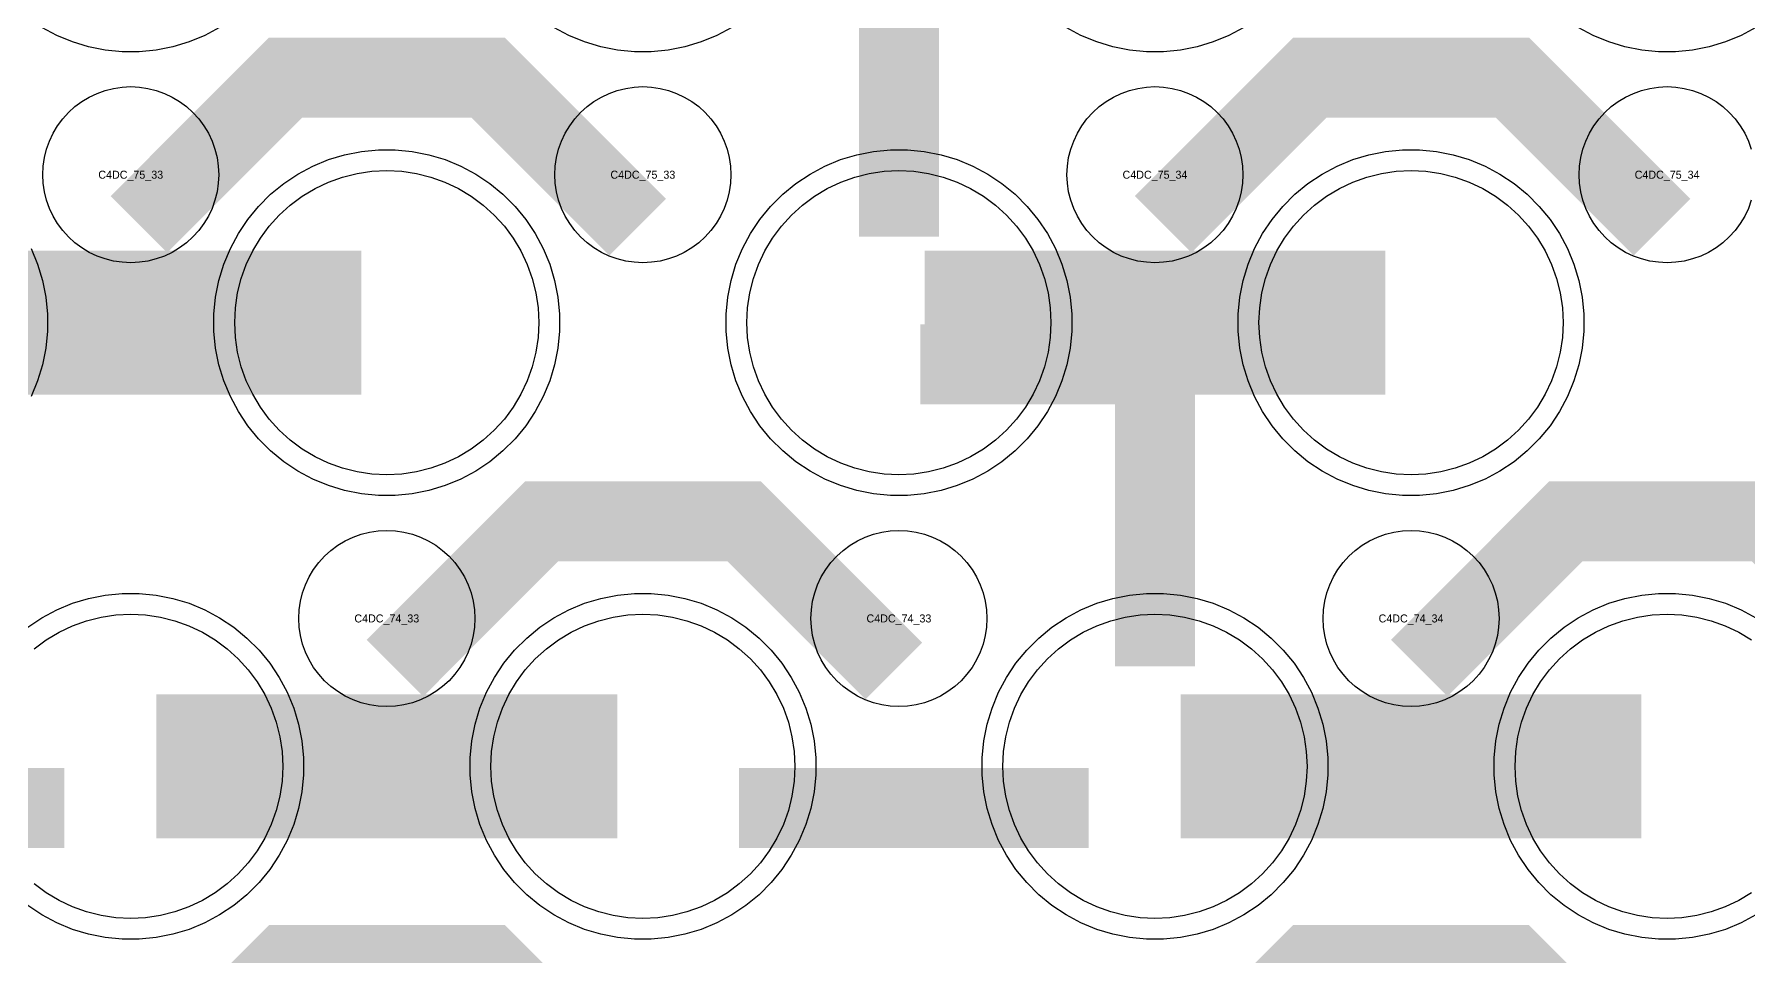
# Model space of a CAD drawing. Extents: x -11880 to 11880, y -14992 to 14992.
# Drawn here: x -1470 to -934, y -4645 to -4357 of the extents above; entities that cross this region are included whole.
import ezdxf
from ezdxf.enums import TextEntityAlignment as Align

# ---------------------------------------------------------------- set-up
doc = ezdxf.new("R2010")
doc.units = 0
doc.header["$MEASUREMENT"] = 0
for name, color, linetype in [('GDS_775_DT_237', 138, 'CONTINUOUS'), ('RDL1_FS', 34, 'CONTINUOUS'), ('RDL_BS', 160, 'CONTINUOUS')]:
    doc.layers.add(name, color=color, linetype=linetype)

msp = doc.modelspace()

# ---------------------------------------------------------------- linework, layer by layer
at = {"layer": 'RDL1_FS', "color": 240, "true_color": 0xed1f24}
msp.add_lwpolyline([(-1360, -4494.769), (-1364.657, -4494.54), (-1369.268, -4493.856), (-1373.791, -4492.724), (-1378.181, -4491.152), (-1382.395, -4489.16), (-1386.395, -4486.762), (-1390.14, -4483.984), (-1393.594, -4480.854), (-1396.724, -4477.4), (-1399.502, -4473.655), (-1401.9, -4469.655), (-1403.892, -4465.441), (-1405.464, -4461.051), (-1406.596, -4456.528), (-1407.28, -4451.917), (-1407.509, -4447.26), (-1407.28, -4442.603), (-1406.596, -4437.992), (-1405.464, -4433.469), (-1403.892, -4429.079), (-1401.9, -4424.865), (-1399.502, -4420.865), (-1396.724, -4417.12), (-1393.594, -4413.666), (-1390.14, -4410.536), (-1386.395, -4407.758), (-1382.395, -4405.36), (-1378.181, -4403.368), (-1373.791, -4401.796), (-1369.268, -4400.664), (-1364.657, -4399.98), (-1360, -4399.751), (-1355.343, -4399.98), (-1350.732, -4400.664), (-1346.209, -4401.796), (-1341.819, -4403.368), (-1337.605, -4405.36), (-1333.605, -4407.758), (-1329.86, -4410.536), (-1326.406, -4413.666), (-1323.276, -4417.12), (-1320.498, -4420.865), (-1318.1, -4424.865), (-1316.108, -4429.079), (-1314.536, -4433.469), (-1313.404, -4437.992), (-1312.72, -4442.603), (-1312.491, -4447.26), (-1312.72, -4451.917), (-1313.404, -4456.528), (-1314.536, -4461.051), (-1316.108, -4465.441), (-1318.1, -4469.655), (-1320.498, -4473.655), (-1323.276, -4477.4), (-1326.406, -4480.854), (-1329.86, -4483.984), (-1333.605, -4486.762), (-1337.605, -4489.16), (-1341.819, -4491.152), (-1346.209, -4492.724), (-1350.732, -4493.856), (-1355.343, -4494.54)], close=True, dxfattribs=at)
at = {"layer": 'RDL1_FS'}
for points in [[(-1200, -4494.769), (-1204.657, -4494.54), (-1209.268, -4493.856), (-1213.791, -4492.724), (-1218.181, -4491.152), (-1222.395, -4489.16), (-1226.395, -4486.762), (-1230.14, -4483.984), (-1233.594, -4480.854), (-1236.724, -4477.4), (-1239.502, -4473.655), (-1241.9, -4469.655), (-1243.892, -4465.441), (-1245.464, -4461.051), (-1246.596, -4456.528), (-1247.28, -4451.917), (-1247.509, -4447.26), (-1247.28, -4442.603), (-1246.596, -4437.992), (-1245.464, -4433.469), (-1243.892, -4429.079), (-1241.9, -4424.865), (-1239.502, -4420.865), (-1236.724, -4417.12), (-1233.594, -4413.666), (-1230.14, -4410.536), (-1226.395, -4407.758), (-1222.395, -4405.36), (-1218.181, -4403.368), (-1213.791, -4401.796), (-1209.268, -4400.664), (-1204.657, -4399.98), (-1200, -4399.751), (-1195.343, -4399.98), (-1190.732, -4400.664), (-1186.209, -4401.796), (-1181.819, -4403.368), (-1177.605, -4405.36), (-1173.605, -4407.758), (-1169.86, -4410.536), (-1166.406, -4413.666), (-1163.276, -4417.12), (-1160.498, -4420.865), (-1158.1, -4424.865), (-1156.108, -4429.079), (-1154.536, -4433.469), (-1153.404, -4437.992), (-1152.72, -4442.603), (-1152.491, -4447.26), (-1152.72, -4451.917), (-1153.404, -4456.528), (-1154.536, -4461.051), (-1156.108, -4465.441), (-1158.1, -4469.655), (-1160.498, -4473.655), (-1163.276, -4477.4), (-1166.406, -4480.854), (-1169.86, -4483.984), (-1173.605, -4486.762), (-1177.605, -4489.16), (-1181.819, -4491.152), (-1186.209, -4492.724), (-1190.732, -4493.856), (-1195.343, -4494.54)], [(-1040, -4494.769), (-1044.657, -4494.54), (-1049.268, -4493.856), (-1053.791, -4492.724), (-1058.181, -4491.152), (-1062.395, -4489.16), (-1066.395, -4486.762), (-1070.14, -4483.984), (-1073.594, -4480.854), (-1076.724, -4477.4), (-1079.502, -4473.655), (-1081.9, -4469.655), (-1083.892, -4465.441), (-1085.464, -4461.051), (-1086.596, -4456.528), (-1087.28, -4451.917), (-1087.509, -4447.26), (-1087.28, -4442.603), (-1086.596, -4437.992), (-1085.464, -4433.469), (-1083.892, -4429.079), (-1081.9, -4424.865), (-1079.502, -4420.865), (-1076.724, -4417.12), (-1073.594, -4413.666), (-1070.14, -4410.536), (-1066.395, -4407.758), (-1062.395, -4405.36), (-1058.181, -4403.368), (-1053.791, -4401.796), (-1049.268, -4400.664), (-1044.657, -4399.98), (-1040, -4399.751), (-1035.343, -4399.98), (-1030.732, -4400.664), (-1026.209, -4401.796), (-1021.819, -4403.368), (-1017.605, -4405.36), (-1013.605, -4407.758), (-1009.86, -4410.536), (-1006.406, -4413.666), (-1003.276, -4417.12), (-1000.498, -4420.865), (-998.1, -4424.865), (-996.108, -4429.079), (-994.536, -4433.469), (-993.404, -4437.992), (-992.72, -4442.603), (-992.491, -4447.26), (-992.72, -4451.917), (-993.404, -4456.528), (-994.536, -4461.051), (-996.108, -4465.441), (-998.1, -4469.655), (-1000.498, -4473.655), (-1003.276, -4477.4), (-1006.406, -4480.854), (-1009.86, -4483.984), (-1013.605, -4486.762), (-1017.605, -4489.16), (-1021.819, -4491.152), (-1026.209, -4492.724), (-1030.732, -4493.856), (-1035.343, -4494.54)], [(-1280, -4633.334), (-1284.657, -4633.105), (-1289.268, -4632.421), (-1293.791, -4631.289), (-1298.181, -4629.717), (-1302.395, -4627.725), (-1306.395, -4625.327), (-1310.14, -4622.549), (-1313.594, -4619.419), (-1316.724, -4615.965), (-1319.502, -4612.22), (-1321.9, -4608.22), (-1323.892, -4604.006), (-1325.464, -4599.616), (-1326.596, -4595.093), (-1327.28, -4590.482), (-1327.509, -4585.825), (-1327.28, -4581.168), (-1326.596, -4576.557), (-1325.464, -4572.034), (-1323.892, -4567.644), (-1321.9, -4563.43), (-1319.502, -4559.43), (-1316.724, -4555.685), (-1313.594, -4552.231), (-1310.14, -4549.101), (-1306.395, -4546.323), (-1302.395, -4543.925), (-1298.181, -4541.933), (-1293.791, -4540.361), (-1289.268, -4539.229), (-1284.657, -4538.545), (-1280, -4538.316), (-1275.343, -4538.545), (-1270.732, -4539.229), (-1266.209, -4540.361), (-1261.819, -4541.933), (-1257.605, -4543.925), (-1253.605, -4546.323), (-1249.86, -4549.101), (-1246.406, -4552.231), (-1243.276, -4555.685), (-1240.498, -4559.43), (-1238.1, -4563.43), (-1236.108, -4567.644), (-1234.536, -4572.034), (-1233.404, -4576.557), (-1232.72, -4581.168), (-1232.491, -4585.825), (-1232.72, -4590.482), (-1233.404, -4595.093), (-1234.536, -4599.616), (-1236.108, -4604.006), (-1238.1, -4608.22), (-1240.498, -4612.22), (-1243.276, -4615.965), (-1246.406, -4619.419), (-1249.86, -4622.549), (-1253.605, -4625.327), (-1257.605, -4627.725), (-1261.819, -4629.717), (-1266.209, -4631.289), (-1270.732, -4632.421), (-1275.343, -4633.105)], [(-1120, -4633.334), (-1124.657, -4633.105), (-1129.268, -4632.421), (-1133.791, -4631.289), (-1138.181, -4629.717), (-1142.395, -4627.725), (-1146.395, -4625.327), (-1150.14, -4622.549), (-1153.594, -4619.419), (-1156.724, -4615.965), (-1159.502, -4612.22), (-1161.9, -4608.22), (-1163.892, -4604.006), (-1165.464, -4599.616), (-1166.596, -4595.093), (-1167.28, -4590.482), (-1167.509, -4585.825), (-1167.28, -4581.168), (-1166.596, -4576.557), (-1165.464, -4572.034), (-1163.892, -4567.644), (-1161.9, -4563.43), (-1159.502, -4559.43), (-1156.724, -4555.685), (-1153.594, -4552.231), (-1150.14, -4549.101), (-1146.395, -4546.323), (-1142.395, -4543.925), (-1138.181, -4541.933), (-1133.791, -4540.361), (-1129.268, -4539.229), (-1124.657, -4538.545), (-1120, -4538.316), (-1115.343, -4538.545), (-1110.732, -4539.229), (-1106.209, -4540.361), (-1101.819, -4541.933), (-1097.605, -4543.925), (-1093.605, -4546.323), (-1089.86, -4549.101), (-1086.406, -4552.231), (-1083.276, -4555.685), (-1080.498, -4559.43), (-1078.1, -4563.43), (-1076.108, -4567.644), (-1074.536, -4572.034), (-1073.404, -4576.557), (-1072.72, -4581.168), (-1072.491, -4585.825), (-1072.72, -4590.482), (-1073.404, -4595.093), (-1074.536, -4599.616), (-1076.108, -4604.006), (-1078.1, -4608.22), (-1080.498, -4612.22), (-1083.276, -4615.965), (-1086.406, -4619.419), (-1089.86, -4622.549), (-1093.605, -4625.327), (-1097.605, -4627.725), (-1101.819, -4629.717), (-1106.209, -4631.289), (-1110.732, -4632.421), (-1115.343, -4633.105)]]:
    msp.add_lwpolyline(points, close=True, dxfattribs=at)
at = {"layer": 'RDL1_FS', "color": 240, "true_color": 0xed1f24}
for points in [[(-1511.998, -4447.26, 45, 45, 0), (-1439.998, -4447.26, 45, 45, 0)], [(-1439.998, -4447.26, 45, 45, 0), (-1367.998, -4447.26, 45, 45, 0)]]:
    msp.add_lwpolyline(points, format="xyseb", dxfattribs=at)
at = {"layer": 'RDL1_FS'}
for points in [[(-1191.998, -4447.26, 45, 45, 0), (-1119.998, -4447.26, 45, 45, 0)], [(-1119.998, -4447.26, 45, 45, 0), (-1047.998, -4447.26, 45, 45, 0)], [(-1431.998, -4585.825, 45, 45, 0), (-1359.998, -4585.825, 45, 45, 0)], [(-1359.998, -4585.825, 45, 45, 0), (-1287.998, -4585.825, 45, 45, 0)], [(-1111.998, -4585.825, 45, 45, 0), (-1039.998, -4585.825, 45, 45, 0)], [(-1039.998, -4585.825, 45, 45, 0), (-967.998, -4585.825, 45, 45, 0)]]:
    msp.add_lwpolyline(points, format="xyseb", dxfattribs=at)
for points in [[(-1470.14, -4549.101), (-1466.395, -4546.323), (-1462.395, -4543.925), (-1458.181, -4541.933), (-1453.791, -4540.361), (-1449.268, -4539.229), (-1444.657, -4538.545), (-1440, -4538.316), (-1435.343, -4538.545), (-1430.732, -4539.229), (-1426.209, -4540.361), (-1421.819, -4541.933), (-1417.605, -4543.925), (-1413.605, -4546.323), (-1409.86, -4549.101), (-1406.406, -4552.231), (-1403.276, -4555.685), (-1400.498, -4559.43), (-1398.1, -4563.43), (-1396.108, -4567.644), (-1394.536, -4572.034), (-1393.404, -4576.557), (-1392.72, -4581.168), (-1392.491, -4585.825), (-1392.72, -4590.482), (-1393.404, -4595.093), (-1394.536, -4599.616), (-1396.108, -4604.006), (-1398.1, -4608.22), (-1400.498, -4612.22), (-1403.276, -4615.965), (-1406.406, -4619.419), (-1409.86, -4622.549), (-1413.605, -4625.327), (-1417.605, -4627.725), (-1421.819, -4629.717), (-1426.209, -4631.289), (-1430.732, -4632.421), (-1435.343, -4633.105), (-1440, -4633.334), (-1444.657, -4633.105), (-1449.268, -4632.421), (-1453.791, -4631.289), (-1458.181, -4629.717), (-1462.395, -4627.725), (-1466.395, -4625.327), (-1470.14, -4622.549)], [(-933.605, -4625.327), (-937.605, -4627.725), (-941.819, -4629.717), (-946.209, -4631.289), (-950.732, -4632.421), (-955.343, -4633.105), (-960, -4633.334), (-964.657, -4633.105), (-969.268, -4632.421), (-973.791, -4631.289), (-978.181, -4629.717), (-982.395, -4627.725), (-986.395, -4625.327), (-990.14, -4622.549), (-993.594, -4619.419), (-996.724, -4615.965), (-999.502, -4612.22), (-1001.9, -4608.22), (-1003.892, -4604.006), (-1005.464, -4599.616), (-1006.596, -4595.093), (-1007.28, -4590.482), (-1007.509, -4585.825), (-1007.28, -4581.168), (-1006.596, -4576.557), (-1005.464, -4572.034), (-1003.892, -4567.644), (-1001.9, -4563.43), (-999.502, -4559.43), (-996.724, -4555.685), (-993.594, -4552.231), (-990.14, -4549.101), (-986.395, -4546.323), (-982.395, -4543.925), (-978.181, -4541.933), (-973.791, -4540.361), (-969.268, -4539.229), (-964.657, -4538.545), (-960, -4538.316), (-955.343, -4538.545), (-950.732, -4539.229), (-946.209, -4540.361), (-941.819, -4541.933), (-937.605, -4543.925), (-933.605, -4546.323)]]:
    msp.add_lwpolyline(points, dxfattribs=at)
at = {"layer": 'RDL_BS'}
for points in [[(-1200, -4420.472, 25, 25, 0), (-1200, -4313.695, 25, 25, 0)], [(-1200, -4344.164, 25, 25, 0), (-1200, -4389.784, 25, 25, 0)], [(-1437.438, -4416.574, 25, 25, 0), (-1391.623, -4370.759, 25, 25, 0), (-1358.07, -4370.759, 25, 25, 0)], [(-1281.599, -4417.473, 25, 25, 0), (-1328.313, -4370.759, 25, 25, 0), (-1358.071, -4370.759, 25, 25, 0)], [(-1117.438, -4416.574, 25, 25, 0), (-1071.623, -4370.759, 25, 25, 0), (-1038.07, -4370.759, 25, 25, 0)], [(-961.599, -4417.473, 25, 25, 0), (-1008.313, -4370.759, 25, 25, 0), (-1038.071, -4370.759, 25, 25, 0)], [(-1120, -4554.55, 25, 25, 0), (-1120, -4447.773, 25, 25, 0)], [(-1107.5, -4460.273, 25, 25, 0), (-1193.333, -4460.273, 25, 25, 0)], [(-1147.056, -4460.273, 25, 25, 0), (-1188.26, -4460.273, 25, 25, 0)], [(-1120, -4478.242, 25, 25, 0), (-1120, -4523.862, 25, 25, 0)], [(-1357.438, -4555.139, 25, 25, 0), (-1311.623, -4509.324, 25, 25, 0), (-1278.07, -4509.324, 25, 25, 0)], [(-1201.599, -4556.038, 25, 25, 0), (-1248.313, -4509.324, 25, 25, 0), (-1278.071, -4509.324, 25, 25, 0)], [(-1037.438, -4555.139, 25, 25, 0), (-991.623, -4509.324, 25, 25, 0), (-958.07, -4509.324, 25, 25, 0)], [(-881.599, -4556.038, 25, 25, 0), (-928.313, -4509.324, 25, 25, 0), (-958.071, -4509.324, 25, 25, 0)], [(-1569.984, -4598.838, 25, 25, 0), (-1460.719, -4598.838, 25, 25, 0)], [(-1249.984, -4598.838, 25, 25, 0), (-1140.719, -4598.838, 25, 25, 0)], [(-1437.438, -4693.699, 25, 25, 0), (-1391.623, -4647.884, 25, 25, 0), (-1358.07, -4647.884, 25, 25, 0)], [(-1281.599, -4694.598, 25, 25, 0), (-1328.313, -4647.884, 25, 25, 0), (-1358.071, -4647.884, 25, 25, 0)], [(-1117.438, -4693.699, 25, 25, 0), (-1071.623, -4647.884, 25, 25, 0), (-1038.07, -4647.884, 25, 25, 0)], [(-961.599, -4694.598, 25, 25, 0), (-1008.313, -4647.884, 25, 25, 0), (-1038.071, -4647.884, 25, 25, 0)]]:
    msp.add_lwpolyline(points, format="xyseb", dxfattribs=at)
for points in [[(-1412.223, -4355.078), (-1416.885, -4357.57), (-1421.795, -4359.601), (-1426.835, -4361.132), (-1432.062, -4362.178), (-1437.356, -4362.695), (-1442.644, -4362.695), (-1447.938, -4362.178), (-1453.165, -4361.132), (-1458.205, -4359.601), (-1463.115, -4357.57), (-1467.777, -4355.078)], [(-1252.223, -4355.078), (-1256.885, -4357.57), (-1261.795, -4359.601), (-1266.835, -4361.132), (-1272.062, -4362.178), (-1277.356, -4362.695), (-1282.644, -4362.695), (-1287.938, -4362.178), (-1293.165, -4361.132), (-1298.205, -4359.601), (-1303.115, -4357.57), (-1307.777, -4355.078)], [(-1092.223, -4355.078), (-1096.885, -4357.57), (-1101.795, -4359.601), (-1106.835, -4361.132), (-1112.062, -4362.178), (-1117.356, -4362.695), (-1122.644, -4362.695), (-1127.938, -4362.178), (-1133.165, -4361.132), (-1138.205, -4359.601), (-1143.115, -4357.57), (-1147.777, -4355.078)], [(-932.223, -4355.078), (-936.885, -4357.57), (-941.795, -4359.601), (-946.835, -4361.132), (-952.062, -4362.178), (-957.356, -4362.695), (-962.644, -4362.695), (-967.938, -4362.178), (-973.165, -4361.132), (-978.205, -4359.601), (-983.115, -4357.57), (-987.777, -4355.078)], [(-933.691, -4409.056), (-934.598, -4411.591), (-935.75, -4414.028), (-937.143, -4416.352), (-938.746, -4418.515), (-940.558, -4420.514), (-942.557, -4422.326), (-944.72, -4423.929), (-947.044, -4425.322), (-949.481, -4426.474), (-952.016, -4427.381), (-954.635, -4428.038), (-957.307, -4428.434), (-960, -4428.566), (-962.693, -4428.434), (-965.365, -4428.038), (-967.984, -4427.381), (-970.519, -4426.474), (-972.956, -4425.322), (-975.28, -4423.929), (-977.443, -4422.326), (-979.442, -4420.514), (-981.254, -4418.515), (-982.857, -4416.352), (-984.25, -4414.028), (-985.402, -4411.591), (-986.309, -4409.056), (-986.966, -4406.437), (-987.362, -4403.765), (-987.494, -4401.072), (-987.362, -4398.379), (-986.966, -4395.707), (-986.309, -4393.088), (-985.402, -4390.553), (-984.25, -4388.116), (-982.857, -4385.792), (-981.254, -4383.629), (-979.442, -4381.63), (-977.443, -4379.818), (-975.28, -4378.215), (-972.956, -4376.822), (-970.519, -4375.67), (-967.984, -4374.763), (-965.365, -4374.106), (-962.693, -4373.71), (-960, -4373.578), (-957.307, -4373.71), (-954.635, -4374.106), (-952.016, -4374.763), (-949.481, -4375.67), (-947.044, -4376.822), (-944.72, -4378.215), (-942.557, -4379.818), (-940.558, -4381.63), (-938.746, -4383.629), (-937.143, -4385.792), (-935.75, -4388.116), (-934.598, -4390.553), (-933.691, -4393.088)], [(-1472.191, -4542.389), (-1467.777, -4539.442), (-1463.115, -4536.95), (-1458.205, -4534.919), (-1453.165, -4533.388), (-1447.938, -4532.342), (-1442.644, -4531.825), (-1437.356, -4531.825), (-1432.062, -4532.342), (-1426.835, -4533.388), (-1421.795, -4534.919), (-1416.885, -4536.95), (-1412.223, -4539.442), (-1407.809, -4542.389), (-1403.708, -4545.751), (-1399.926, -4549.533), (-1396.564, -4553.634), (-1393.617, -4558.048), (-1391.125, -4562.71), (-1389.094, -4567.62), (-1387.563, -4572.66), (-1386.517, -4577.887), (-1386, -4583.181), (-1386, -4588.469), (-1386.517, -4593.763), (-1387.563, -4598.99), (-1389.094, -4604.03), (-1391.125, -4608.94), (-1393.617, -4613.602), (-1396.564, -4618.016), (-1399.926, -4622.117), (-1403.708, -4625.899), (-1407.809, -4629.261), (-1412.223, -4632.208), (-1416.885, -4634.7), (-1421.795, -4636.731), (-1426.835, -4638.262), (-1432.062, -4639.308), (-1437.356, -4639.825), (-1442.644, -4639.825), (-1447.938, -4639.308), (-1453.165, -4638.262), (-1458.205, -4636.731), (-1463.115, -4634.7), (-1467.777, -4632.208), (-1472.191, -4629.261)], [(-932.223, -4632.208), (-936.885, -4634.7), (-941.795, -4636.731), (-946.835, -4638.262), (-952.062, -4639.308), (-957.356, -4639.825), (-962.644, -4639.825), (-967.938, -4639.308), (-973.165, -4638.262), (-978.205, -4636.731), (-983.115, -4634.7), (-987.777, -4632.208), (-992.191, -4629.261), (-996.292, -4625.899), (-1000.074, -4622.117), (-1003.436, -4618.016), (-1006.383, -4613.602), (-1008.875, -4608.94), (-1010.906, -4604.03), (-1012.437, -4598.99), (-1013.483, -4593.763), (-1014, -4588.469), (-1014, -4583.181), (-1013.483, -4577.887), (-1012.437, -4572.66), (-1010.906, -4567.62), (-1008.875, -4562.71), (-1006.383, -4558.048), (-1003.436, -4553.634), (-1000.074, -4549.533), (-996.292, -4545.751), (-992.191, -4542.389), (-987.777, -4539.442), (-983.115, -4536.95), (-978.205, -4534.919), (-973.165, -4533.388), (-967.938, -4532.342), (-962.644, -4531.825), (-957.356, -4531.825), (-952.062, -4532.342), (-946.835, -4533.388), (-941.795, -4534.919), (-936.885, -4536.95), (-932.223, -4539.442)]]:
    msp.add_lwpolyline(points, dxfattribs=at)
for points in [[(-1440, -4428.566), (-1442.693, -4428.434), (-1445.365, -4428.038), (-1447.984, -4427.381), (-1450.519, -4426.474), (-1452.956, -4425.322), (-1455.28, -4423.929), (-1457.443, -4422.326), (-1459.442, -4420.514), (-1461.254, -4418.515), (-1462.857, -4416.352), (-1464.25, -4414.028), (-1465.402, -4411.591), (-1466.309, -4409.056), (-1466.966, -4406.437), (-1467.362, -4403.765), (-1467.494, -4401.072), (-1467.362, -4398.379), (-1466.966, -4395.707), (-1466.309, -4393.088), (-1465.402, -4390.553), (-1464.25, -4388.116), (-1462.857, -4385.792), (-1461.254, -4383.629), (-1459.442, -4381.63), (-1457.443, -4379.818), (-1455.28, -4378.215), (-1452.956, -4376.822), (-1450.519, -4375.67), (-1447.984, -4374.763), (-1445.365, -4374.106), (-1442.693, -4373.71), (-1440, -4373.578), (-1437.307, -4373.71), (-1434.635, -4374.106), (-1432.016, -4374.763), (-1429.481, -4375.67), (-1427.044, -4376.822), (-1424.72, -4378.215), (-1422.557, -4379.818), (-1420.558, -4381.63), (-1418.746, -4383.629), (-1417.143, -4385.792), (-1415.75, -4388.116), (-1414.598, -4390.553), (-1413.691, -4393.088), (-1413.034, -4395.707), (-1412.638, -4398.379), (-1412.506, -4401.072), (-1412.638, -4403.765), (-1413.034, -4406.437), (-1413.691, -4409.056), (-1414.598, -4411.591), (-1415.75, -4414.028), (-1417.143, -4416.352), (-1418.746, -4418.515), (-1420.558, -4420.514), (-1422.557, -4422.326), (-1424.72, -4423.929), (-1427.044, -4425.322), (-1429.481, -4426.474), (-1432.016, -4427.381), (-1434.635, -4428.038), (-1437.307, -4428.434)], [(-1280, -4428.566), (-1282.693, -4428.434), (-1285.365, -4428.038), (-1287.984, -4427.381), (-1290.519, -4426.474), (-1292.956, -4425.322), (-1295.28, -4423.929), (-1297.443, -4422.326), (-1299.442, -4420.514), (-1301.254, -4418.515), (-1302.857, -4416.352), (-1304.25, -4414.028), (-1305.402, -4411.591), (-1306.309, -4409.056), (-1306.966, -4406.437), (-1307.362, -4403.765), (-1307.494, -4401.072), (-1307.362, -4398.379), (-1306.966, -4395.707), (-1306.309, -4393.088), (-1305.402, -4390.553), (-1304.25, -4388.116), (-1302.857, -4385.792), (-1301.254, -4383.629), (-1299.442, -4381.63), (-1297.443, -4379.818), (-1295.28, -4378.215), (-1292.956, -4376.822), (-1290.519, -4375.67), (-1287.984, -4374.763), (-1285.365, -4374.106), (-1282.693, -4373.71), (-1280, -4373.578), (-1277.307, -4373.71), (-1274.635, -4374.106), (-1272.016, -4374.763), (-1269.481, -4375.67), (-1267.044, -4376.822), (-1264.72, -4378.215), (-1262.557, -4379.818), (-1260.558, -4381.63), (-1258.746, -4383.629), (-1257.143, -4385.792), (-1255.75, -4388.116), (-1254.598, -4390.553), (-1253.691, -4393.088), (-1253.034, -4395.707), (-1252.638, -4398.379), (-1252.506, -4401.072), (-1252.638, -4403.765), (-1253.034, -4406.437), (-1253.691, -4409.056), (-1254.598, -4411.591), (-1255.75, -4414.028), (-1257.143, -4416.352), (-1258.746, -4418.515), (-1260.558, -4420.514), (-1262.557, -4422.326), (-1264.72, -4423.929), (-1267.044, -4425.322), (-1269.481, -4426.474), (-1272.016, -4427.381), (-1274.635, -4428.038), (-1277.307, -4428.434)], [(-1120, -4428.566), (-1122.693, -4428.434), (-1125.365, -4428.038), (-1127.984, -4427.381), (-1130.519, -4426.474), (-1132.956, -4425.322), (-1135.28, -4423.929), (-1137.443, -4422.326), (-1139.442, -4420.514), (-1141.254, -4418.515), (-1142.857, -4416.352), (-1144.25, -4414.028), (-1145.402, -4411.591), (-1146.309, -4409.056), (-1146.966, -4406.437), (-1147.362, -4403.765), (-1147.494, -4401.072), (-1147.362, -4398.379), (-1146.966, -4395.707), (-1146.309, -4393.088), (-1145.402, -4390.553), (-1144.25, -4388.116), (-1142.857, -4385.792), (-1141.254, -4383.629), (-1139.442, -4381.63), (-1137.443, -4379.818), (-1135.28, -4378.215), (-1132.956, -4376.822), (-1130.519, -4375.67), (-1127.984, -4374.763), (-1125.365, -4374.106), (-1122.693, -4373.71), (-1120, -4373.578), (-1117.307, -4373.71), (-1114.635, -4374.106), (-1112.016, -4374.763), (-1109.481, -4375.67), (-1107.044, -4376.822), (-1104.72, -4378.215), (-1102.557, -4379.818), (-1100.558, -4381.63), (-1098.746, -4383.629), (-1097.143, -4385.792), (-1095.75, -4388.116), (-1094.598, -4390.553), (-1093.691, -4393.088), (-1093.034, -4395.707), (-1092.638, -4398.379), (-1092.506, -4401.072), (-1092.638, -4403.765), (-1093.034, -4406.437), (-1093.691, -4409.056), (-1094.598, -4411.591), (-1095.75, -4414.028), (-1097.143, -4416.352), (-1098.746, -4418.515), (-1100.558, -4420.514), (-1102.557, -4422.326), (-1104.72, -4423.929), (-1107.044, -4425.322), (-1109.481, -4426.474), (-1112.016, -4427.381), (-1114.635, -4428.038), (-1117.307, -4428.434)], [(-1202.644, -4501.26), (-1207.938, -4500.743), (-1213.165, -4499.697), (-1218.205, -4498.166), (-1223.115, -4496.135), (-1227.777, -4493.643), (-1232.191, -4490.696), (-1236.292, -4487.334), (-1240.074, -4483.552), (-1243.436, -4479.451), (-1246.383, -4475.037), (-1248.875, -4470.375), (-1250.906, -4465.465), (-1252.437, -4460.425), (-1253.483, -4455.198), (-1254, -4449.904), (-1254, -4444.616), (-1253.483, -4439.322), (-1252.437, -4434.095), (-1250.906, -4429.055), (-1248.875, -4424.145), (-1246.383, -4419.483), (-1243.436, -4415.069), (-1240.074, -4410.968), (-1236.292, -4407.186), (-1232.191, -4403.824), (-1227.777, -4400.877), (-1223.115, -4398.385), (-1218.205, -4396.354), (-1213.165, -4394.823), (-1207.938, -4393.777), (-1202.644, -4393.26), (-1197.356, -4393.26), (-1192.062, -4393.777), (-1186.835, -4394.823), (-1181.795, -4396.354), (-1176.885, -4398.385), (-1172.223, -4400.877), (-1167.809, -4403.824), (-1163.708, -4407.186), (-1159.926, -4410.968), (-1156.564, -4415.069), (-1153.617, -4419.483), (-1151.125, -4424.145), (-1149.094, -4429.055), (-1147.563, -4434.095), (-1146.517, -4439.322), (-1146, -4444.616), (-1146, -4449.904), (-1146.517, -4455.198), (-1147.563, -4460.425), (-1149.094, -4465.465), (-1151.125, -4470.375), (-1153.617, -4475.037), (-1156.564, -4479.451), (-1159.926, -4483.552), (-1163.708, -4487.334), (-1167.809, -4490.696), (-1172.223, -4493.643), (-1176.885, -4496.135), (-1181.795, -4498.166), (-1186.835, -4499.697), (-1192.062, -4500.743), (-1197.356, -4501.26)], [(-1042.644, -4501.26), (-1047.938, -4500.743), (-1053.165, -4499.697), (-1058.205, -4498.166), (-1063.115, -4496.135), (-1067.777, -4493.643), (-1072.191, -4490.696), (-1076.292, -4487.334), (-1080.074, -4483.552), (-1083.436, -4479.451), (-1086.383, -4475.037), (-1088.875, -4470.375), (-1090.906, -4465.465), (-1092.437, -4460.425), (-1093.483, -4455.198), (-1094, -4449.904), (-1094, -4444.616), (-1093.483, -4439.322), (-1092.437, -4434.095), (-1090.906, -4429.055), (-1088.875, -4424.145), (-1086.383, -4419.483), (-1083.436, -4415.069), (-1080.074, -4410.968), (-1076.292, -4407.186), (-1072.191, -4403.824), (-1067.777, -4400.877), (-1063.115, -4398.385), (-1058.205, -4396.354), (-1053.165, -4394.823), (-1047.938, -4393.777), (-1042.644, -4393.26), (-1037.356, -4393.26), (-1032.062, -4393.777), (-1026.835, -4394.823), (-1021.795, -4396.354), (-1016.885, -4398.385), (-1012.223, -4400.877), (-1007.809, -4403.824), (-1003.708, -4407.186), (-999.926, -4410.968), (-996.564, -4415.069), (-993.617, -4419.483), (-991.125, -4424.145), (-989.094, -4429.055), (-987.563, -4434.095), (-986.517, -4439.322), (-986, -4444.616), (-986, -4449.904), (-986.517, -4455.198), (-987.563, -4460.425), (-989.094, -4465.465), (-991.125, -4470.375), (-993.617, -4475.037), (-996.564, -4479.451), (-999.926, -4483.552), (-1003.708, -4487.334), (-1007.809, -4490.696), (-1012.223, -4493.643), (-1016.885, -4496.135), (-1021.795, -4498.166), (-1026.835, -4499.697), (-1032.062, -4500.743), (-1037.356, -4501.26)], [(-1360, -4567.131), (-1362.693, -4566.999), (-1365.365, -4566.603), (-1367.984, -4565.946), (-1370.519, -4565.039), (-1372.956, -4563.887), (-1375.28, -4562.494), (-1377.443, -4560.891), (-1379.442, -4559.079), (-1381.254, -4557.08), (-1382.857, -4554.917), (-1384.25, -4552.593), (-1385.402, -4550.156), (-1386.309, -4547.621), (-1386.966, -4545.002), (-1387.362, -4542.33), (-1387.494, -4539.637), (-1387.362, -4536.944), (-1386.966, -4534.272), (-1386.309, -4531.653), (-1385.402, -4529.118), (-1384.25, -4526.681), (-1382.857, -4524.357), (-1381.254, -4522.194), (-1379.442, -4520.195), (-1377.443, -4518.383), (-1375.28, -4516.78), (-1372.956, -4515.387), (-1370.519, -4514.235), (-1367.984, -4513.328), (-1365.365, -4512.671), (-1362.693, -4512.275), (-1360, -4512.143), (-1357.307, -4512.275), (-1354.635, -4512.671), (-1352.016, -4513.328), (-1349.481, -4514.235), (-1347.044, -4515.387), (-1344.72, -4516.78), (-1342.557, -4518.383), (-1340.558, -4520.195), (-1338.746, -4522.194), (-1337.143, -4524.357), (-1335.75, -4526.681), (-1334.598, -4529.118), (-1333.691, -4531.653), (-1333.034, -4534.272), (-1332.638, -4536.944), (-1332.506, -4539.637), (-1332.638, -4542.33), (-1333.034, -4545.002), (-1333.691, -4547.621), (-1334.598, -4550.156), (-1335.75, -4552.593), (-1337.143, -4554.917), (-1338.746, -4557.08), (-1340.558, -4559.079), (-1342.557, -4560.891), (-1344.72, -4562.494), (-1347.044, -4563.887), (-1349.481, -4565.039), (-1352.016, -4565.946), (-1354.635, -4566.603), (-1357.307, -4566.999)], [(-1200, -4567.131), (-1202.693, -4566.999), (-1205.365, -4566.603), (-1207.984, -4565.946), (-1210.519, -4565.039), (-1212.956, -4563.887), (-1215.28, -4562.494), (-1217.443, -4560.891), (-1219.442, -4559.079), (-1221.254, -4557.08), (-1222.857, -4554.917), (-1224.25, -4552.593), (-1225.402, -4550.156), (-1226.309, -4547.621), (-1226.966, -4545.002), (-1227.362, -4542.33), (-1227.494, -4539.637), (-1227.362, -4536.944), (-1226.966, -4534.272), (-1226.309, -4531.653), (-1225.402, -4529.118), (-1224.25, -4526.681), (-1222.857, -4524.357), (-1221.254, -4522.194), (-1219.442, -4520.195), (-1217.443, -4518.383), (-1215.28, -4516.78), (-1212.956, -4515.387), (-1210.519, -4514.235), (-1207.984, -4513.328), (-1205.365, -4512.671), (-1202.693, -4512.275), (-1200, -4512.143), (-1197.307, -4512.275), (-1194.635, -4512.671), (-1192.016, -4513.328), (-1189.481, -4514.235), (-1187.044, -4515.387), (-1184.72, -4516.78), (-1182.557, -4518.383), (-1180.558, -4520.195), (-1178.746, -4522.194), (-1177.143, -4524.357), (-1175.75, -4526.681), (-1174.598, -4529.118), (-1173.691, -4531.653), (-1173.034, -4534.272), (-1172.638, -4536.944), (-1172.506, -4539.637), (-1172.638, -4542.33), (-1173.034, -4545.002), (-1173.691, -4547.621), (-1174.598, -4550.156), (-1175.75, -4552.593), (-1177.143, -4554.917), (-1178.746, -4557.08), (-1180.558, -4559.079), (-1182.557, -4560.891), (-1184.72, -4562.494), (-1187.044, -4563.887), (-1189.481, -4565.039), (-1192.016, -4565.946), (-1194.635, -4566.603), (-1197.307, -4566.999)], [(-1040, -4567.131), (-1042.693, -4566.999), (-1045.365, -4566.603), (-1047.984, -4565.946), (-1050.519, -4565.039), (-1052.956, -4563.887), (-1055.28, -4562.494), (-1057.443, -4560.891), (-1059.442, -4559.079), (-1061.254, -4557.08), (-1062.857, -4554.917), (-1064.25, -4552.593), (-1065.402, -4550.156), (-1066.309, -4547.621), (-1066.966, -4545.002), (-1067.362, -4542.33), (-1067.494, -4539.637), (-1067.362, -4536.944), (-1066.966, -4534.272), (-1066.309, -4531.653), (-1065.402, -4529.118), (-1064.25, -4526.681), (-1062.857, -4524.357), (-1061.254, -4522.194), (-1059.442, -4520.195), (-1057.443, -4518.383), (-1055.28, -4516.78), (-1052.956, -4515.387), (-1050.519, -4514.235), (-1047.984, -4513.328), (-1045.365, -4512.671), (-1042.693, -4512.275), (-1040, -4512.143), (-1037.307, -4512.275), (-1034.635, -4512.671), (-1032.016, -4513.328), (-1029.481, -4514.235), (-1027.044, -4515.387), (-1024.72, -4516.78), (-1022.557, -4518.383), (-1020.558, -4520.195), (-1018.746, -4522.194), (-1017.143, -4524.357), (-1015.75, -4526.681), (-1014.598, -4529.118), (-1013.691, -4531.653), (-1013.034, -4534.272), (-1012.638, -4536.944), (-1012.506, -4539.637), (-1012.638, -4542.33), (-1013.034, -4545.002), (-1013.691, -4547.621), (-1014.598, -4550.156), (-1015.75, -4552.593), (-1017.143, -4554.917), (-1018.746, -4557.08), (-1020.558, -4559.079), (-1022.557, -4560.891), (-1024.72, -4562.494), (-1027.044, -4563.887), (-1029.481, -4565.039), (-1032.016, -4565.946), (-1034.635, -4566.603), (-1037.307, -4566.999)], [(-1282.644, -4639.825), (-1287.938, -4639.308), (-1293.165, -4638.262), (-1298.205, -4636.731), (-1303.115, -4634.7), (-1307.777, -4632.208), (-1312.191, -4629.261), (-1316.292, -4625.899), (-1320.074, -4622.117), (-1323.436, -4618.016), (-1326.383, -4613.602), (-1328.875, -4608.94), (-1330.906, -4604.03), (-1332.437, -4598.99), (-1333.483, -4593.763), (-1334, -4588.469), (-1334, -4583.181), (-1333.483, -4577.887), (-1332.437, -4572.66), (-1330.906, -4567.62), (-1328.875, -4562.71), (-1326.383, -4558.048), (-1323.436, -4553.634), (-1320.074, -4549.533), (-1316.292, -4545.751), (-1312.191, -4542.389), (-1307.777, -4539.442), (-1303.115, -4536.95), (-1298.205, -4534.919), (-1293.165, -4533.388), (-1287.938, -4532.342), (-1282.644, -4531.825), (-1277.356, -4531.825), (-1272.062, -4532.342), (-1266.835, -4533.388), (-1261.795, -4534.919), (-1256.885, -4536.95), (-1252.223, -4539.442), (-1247.809, -4542.389), (-1243.708, -4545.751), (-1239.926, -4549.533), (-1236.564, -4553.634), (-1233.617, -4558.048), (-1231.125, -4562.71), (-1229.094, -4567.62), (-1227.563, -4572.66), (-1226.517, -4577.887), (-1226, -4583.181), (-1226, -4588.469), (-1226.517, -4593.763), (-1227.563, -4598.99), (-1229.094, -4604.03), (-1231.125, -4608.94), (-1233.617, -4613.602), (-1236.564, -4618.016), (-1239.926, -4622.117), (-1243.708, -4625.899), (-1247.809, -4629.261), (-1252.223, -4632.208), (-1256.885, -4634.7), (-1261.795, -4636.731), (-1266.835, -4638.262), (-1272.062, -4639.308), (-1277.356, -4639.825)], [(-1122.644, -4639.825), (-1127.938, -4639.308), (-1133.165, -4638.262), (-1138.205, -4636.731), (-1143.115, -4634.7), (-1147.777, -4632.208), (-1152.191, -4629.261), (-1156.292, -4625.899), (-1160.074, -4622.117), (-1163.436, -4618.016), (-1166.383, -4613.602), (-1168.875, -4608.94), (-1170.906, -4604.03), (-1172.437, -4598.99), (-1173.483, -4593.763), (-1174, -4588.469), (-1174, -4583.181), (-1173.483, -4577.887), (-1172.437, -4572.66), (-1170.906, -4567.62), (-1168.875, -4562.71), (-1166.383, -4558.048), (-1163.436, -4553.634), (-1160.074, -4549.533), (-1156.292, -4545.751), (-1152.191, -4542.389), (-1147.777, -4539.442), (-1143.115, -4536.95), (-1138.205, -4534.919), (-1133.165, -4533.388), (-1127.938, -4532.342), (-1122.644, -4531.825), (-1117.356, -4531.825), (-1112.062, -4532.342), (-1106.835, -4533.388), (-1101.795, -4534.919), (-1096.885, -4536.95), (-1092.223, -4539.442), (-1087.809, -4542.389), (-1083.708, -4545.751), (-1079.926, -4549.533), (-1076.564, -4553.634), (-1073.617, -4558.048), (-1071.125, -4562.71), (-1069.094, -4567.62), (-1067.563, -4572.66), (-1066.517, -4577.887), (-1066, -4583.181), (-1066, -4588.469), (-1066.517, -4593.763), (-1067.563, -4598.99), (-1069.094, -4604.03), (-1071.125, -4608.94), (-1073.617, -4613.602), (-1076.564, -4618.016), (-1079.926, -4622.117), (-1083.708, -4625.899), (-1087.809, -4629.261), (-1092.223, -4632.208), (-1096.885, -4634.7), (-1101.795, -4636.731), (-1106.835, -4638.262), (-1112.062, -4639.308), (-1117.356, -4639.825)]]:
    msp.add_lwpolyline(points, close=True, dxfattribs=at)
at = {"layer": 'RDL_BS', "color": 240, "true_color": 0xed1f24}
msp.add_lwpolyline([(-1362.644, -4501.26), (-1367.938, -4500.743), (-1373.165, -4499.697), (-1378.205, -4498.166), (-1383.115, -4496.135), (-1387.777, -4493.643), (-1392.191, -4490.696), (-1396.292, -4487.334), (-1400.074, -4483.552), (-1403.436, -4479.451), (-1406.383, -4475.037), (-1408.875, -4470.375), (-1410.906, -4465.465), (-1412.437, -4460.425), (-1413.483, -4455.198), (-1414, -4449.904), (-1414, -4444.616), (-1413.483, -4439.322), (-1412.437, -4434.095), (-1410.906, -4429.055), (-1408.875, -4424.145), (-1406.383, -4419.483), (-1403.436, -4415.069), (-1400.074, -4410.968), (-1396.292, -4407.186), (-1392.191, -4403.824), (-1387.777, -4400.877), (-1383.115, -4398.385), (-1378.205, -4396.354), (-1373.165, -4394.823), (-1367.938, -4393.777), (-1362.644, -4393.26), (-1357.356, -4393.26), (-1352.062, -4393.777), (-1346.835, -4394.823), (-1341.795, -4396.354), (-1336.885, -4398.385), (-1332.223, -4400.877), (-1327.809, -4403.824), (-1323.708, -4407.186), (-1319.926, -4410.968), (-1316.564, -4415.069), (-1313.617, -4419.483), (-1311.125, -4424.145), (-1309.094, -4429.055), (-1307.563, -4434.095), (-1306.517, -4439.322), (-1306, -4444.616), (-1306, -4449.904), (-1306.517, -4455.198), (-1307.563, -4460.425), (-1309.094, -4465.465), (-1311.125, -4470.375), (-1313.617, -4475.037), (-1316.564, -4479.451), (-1319.926, -4483.552), (-1323.708, -4487.334), (-1327.809, -4490.696), (-1332.223, -4493.643), (-1336.885, -4496.135), (-1341.795, -4498.166), (-1346.835, -4499.697), (-1352.062, -4500.743), (-1357.356, -4501.26)], close=True, dxfattribs=at)
msp.add_lwpolyline([(-1471.125, -4424.145), (-1469.094, -4429.055), (-1467.563, -4434.095), (-1466.517, -4439.322), (-1466, -4444.616), (-1466, -4449.904), (-1466.517, -4455.198), (-1467.563, -4460.425), (-1469.094, -4465.465), (-1471.125, -4470.375)], dxfattribs=at)

# ---------------------------------------------------------------- texts
at = {"layer": 'GDS_775_DT_237'}
for s, p in [('C4DC_75_33', (-1440, -4401.072)), ('C4DC_75_33', (-1440, -4401.072)), ('C4DC_75_33', (-1280, -4401.072)), ('C4DC_75_33', (-1280, -4401.072)), ('C4DC_75_34', (-1120, -4401.072)), ('C4DC_75_34', (-1120, -4401.072)), ('C4DC_75_34', (-960, -4401.072)), ('C4DC_75_34', (-960, -4401.072)), ('C4DC_74_33', (-1360, -4539.637)), ('C4DC_74_33', (-1360, -4539.637)), ('C4DC_74_33', (-1200, -4539.637)), ('C4DC_74_33', (-1200, -4539.637)), ('C4DC_74_34', (-1040, -4539.637)), ('C4DC_74_34', (-1040, -4539.637))]:
    msp.add_text(s, height=2.5, dxfattribs=at).set_placement(p, align=Align.MIDDLE_CENTER)

doc.saveas('drawing.dxf')
